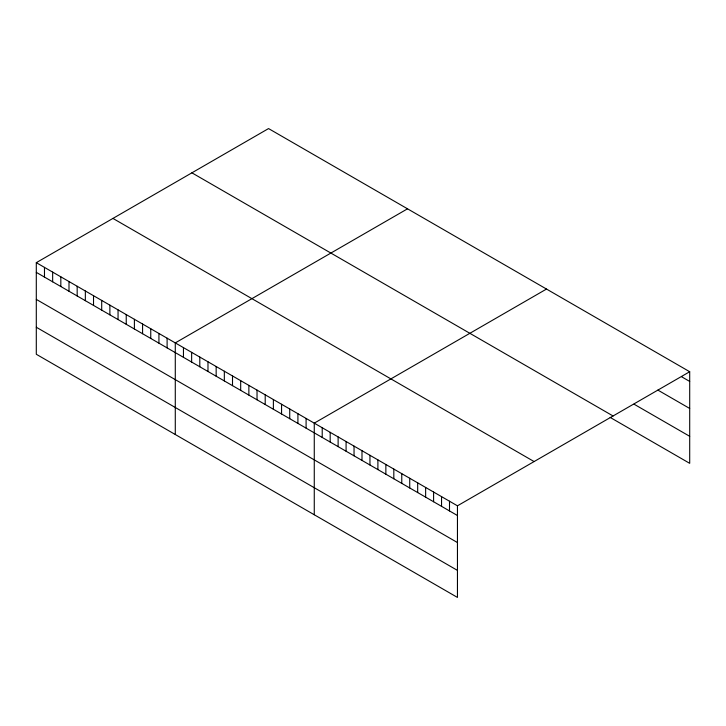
<?xml version="1.0" encoding="UTF-8"?>
<svg xmlns="http://www.w3.org/2000/svg" width="726" height="726" viewBox="0 0 726 726"><rect width="100%" height="100%" fill="white"/><g stroke="black" fill="none" stroke-linecap="round" stroke-linejoin="round"><path stroke-width="1.09" d="M36.3 262.667L457.453 505.813L457.453 597.425L36.3 354.27L36.3 262.667L268.547 128.575L689.7 371.73L689.7 463.333L610.149 417.405M407.522 208.816L175.284 342.899L175.284 434.511M546.506 289.057L314.267 423.14L314.267 514.752M457.453 505.813L689.7 371.73M681.741 376.848L689.7 381.44M657.883 390.098L689.7 408.466M634.016 404.164L689.7 436.308M191.9 172.824L613.062 415.98M112.938 218.417L534.1 461.564M36.3 272.368L457.453 515.524M36.3 299.393L457.453 542.549M36.3 327.245L457.453 570.391M449.503 501.221L449.503 510.932M441.544 496.629L441.544 506.34M433.594 492.037L433.594 501.748M425.636 487.445L425.636 497.156M417.677 482.854L417.677 492.555M409.727 478.262L409.727 487.963M401.768 473.661L401.768 483.371M393.819 469.069L393.819 478.779M385.86 464.477L385.86 474.187M377.901 459.885L377.901 469.595M369.951 455.293L369.951 465.003M361.993 450.701L361.993 460.411M354.043 446.109L354.043 455.819M346.084 441.517L346.084 451.227M338.125 436.925L338.125 446.626M330.176 432.333L330.176 442.034M322.217 427.732L322.217 437.442M306.091 418.421L306.091 428.131M297.914 413.702L297.914 423.412M289.738 408.983L289.738 418.693M281.561 404.264L281.561 413.974M273.384 399.545L273.384 409.255M265.208 394.826L265.208 404.527M257.031 390.107L257.031 399.808M248.864 385.379L248.864 395.089M240.687 380.66L240.687 390.37M232.511 375.941L232.511 385.651M224.334 371.222L224.334 380.932M216.157 366.503L216.157 376.213M207.981 361.784L207.981 371.494M199.804 357.065L199.804 366.775M191.637 352.346L191.637 362.047M183.46 347.627L183.46 357.328M167.107 338.18L167.107 347.89M158.93 333.461L158.93 343.171M150.754 328.742L150.754 338.452M142.577 324.023L142.577 333.733M134.401 319.304L134.401 329.014M126.233 314.585L126.233 324.295M118.057 309.866L118.057 319.567M109.88 305.147L109.88 314.848M101.704 300.419L101.704 310.129M93.527 295.7L93.527 305.41M85.35 290.981L85.35 300.691M77.174 286.262L77.174 295.972M68.997 281.543L68.997 291.253M60.83 276.824L60.83 286.534M52.653 272.105L52.653 281.815M44.477 267.386L44.477 277.087"/></g></svg>
